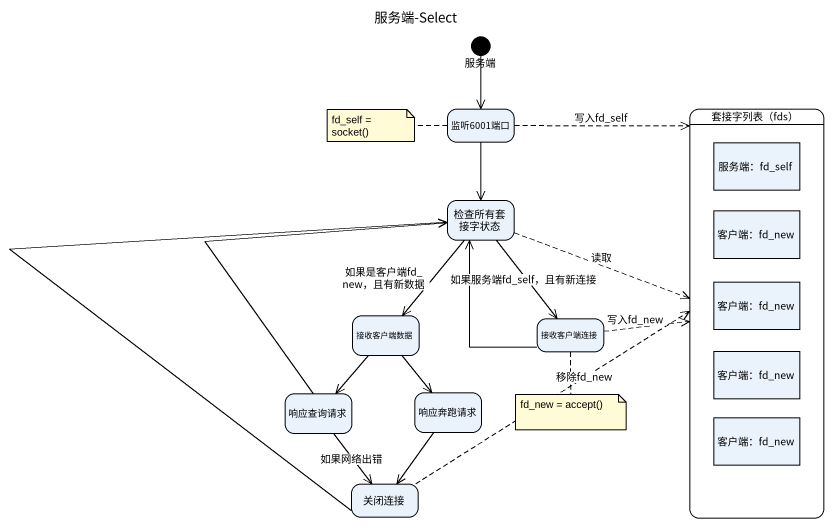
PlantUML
@startuml
title 服务端-Select
hide empty description
state 服务端 <<start>>
state 监听6001端口
state "套接字列表（fds）" as 套接字列表_fds {
  state "服务端：fd_self" as 服务端_fd_self <<object>>
  state "客户端：fd_new" as 客户端_fd_new <<object>>
  state "客户端：fd_new" as 客户端_fd_new_2 <<object>>
  state "客户端：fd_new" as 客户端_fd_new_3 <<object>>
  state "客户端：fd_new" as 客户端_fd_new_4 <<object>>
}
state 检查所有套接字状态
state 接收客户端数据
state 接收客户端连接
state 响应查询请求
state 响应奔跑请求
state 关闭连接
服务端 --> 监听6001端口
监听6001端口 -[dashed]-> 套接字列表_fds : 写入fd_self
监听6001端口 --> 检查所有套接字状态
检查所有套接字状态 -right[dashed]-> 套接字列表_fds : 读取
检查所有套接字状态 --> 接收客户端数据 : 如果是客户端fd_new，且有新数据
检查所有套接字状态 --> 接收客户端连接 : 如果服务端fd_self，且有新连接
接收客户端数据 --> 响应查询请求
接收客户端数据 --> 响应奔跑请求
接收客户端连接 -right[dashed]-> 套接字列表_fds : 写入fd_new
接收客户端连接 -up-> 检查所有套接字状态
响应查询请求 -up-> 检查所有套接字状态
响应查询请求 --> 关闭连接 : 如果网络出错
响应奔跑请求 --> 关闭连接
关闭连接 -right[dashed]-> 套接字列表_fds : 移除fd_new
关闭连接 -up-> 检查所有套接字状态
note left of 监听6001端口 : fd_self = socket()
note bottom of 接收客户端连接 : fd_new = accept()
@enduml
